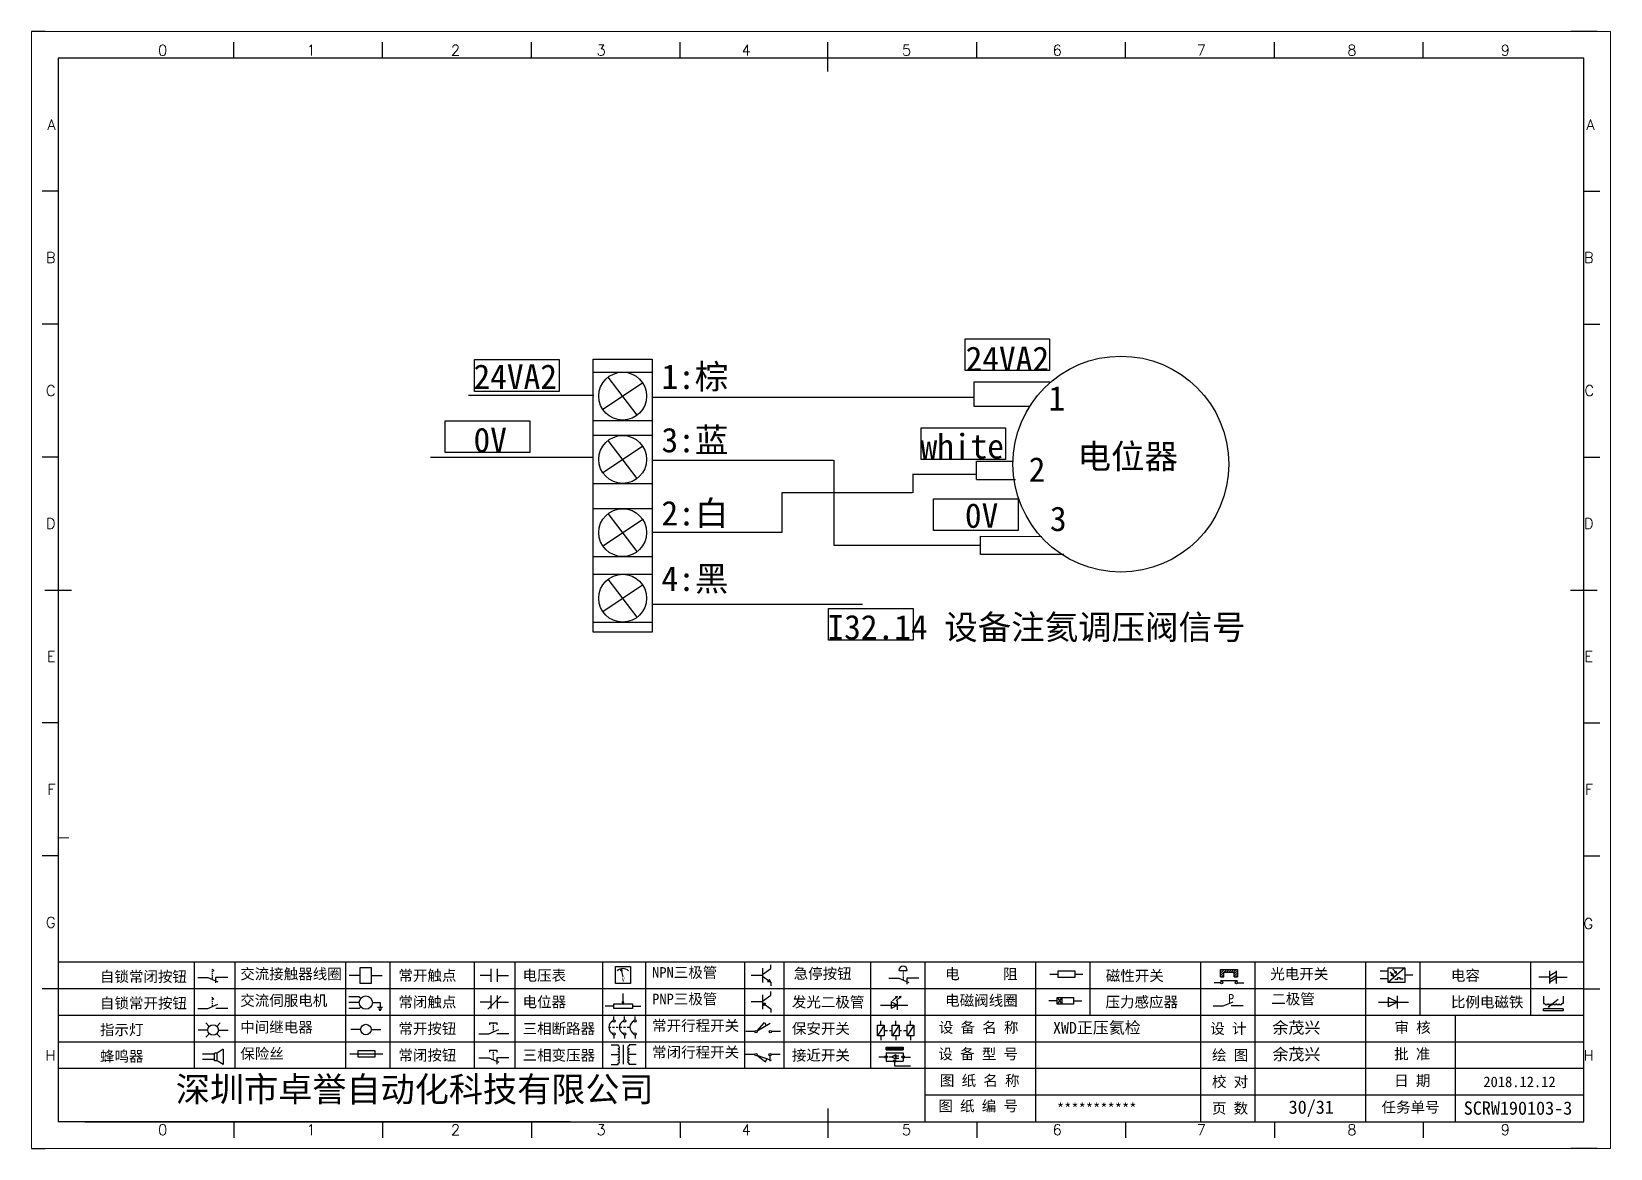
# Model space of a CAD drawing. Header units: millimetres. Extents: x -300 to 54435, y -106 to 60527.
# Drawn here: x 844.6 to 1141.6, y 329.8 to 539.8 of the extents above; entities that cross this region are included whole.
import ezdxf
from ezdxf.enums import TextEntityAlignment as Align

# ---------------------------------------------------------------- set-up
doc = ezdxf.new("R2010")
doc.units = ezdxf.units.MM
doc.layers.add('AE_BOR', color=1, linetype='Continuous')
doc.styles.get("Standard").update_dxf_attribs({"font": ''})
doc.styles.add('WD', font='romans.shx', dxfattribs={"width": 0.8, "bigfont": 'gbcbig.shx'})
doc.styles.add('汉字', font='')
doc.styles.get('Standard').set_extended_font_data('SimSun')
doc.styles.get('汉字').set_extended_font_data('新宋体')

# ---------------------------------------------------------------- blocks, each defined once
blk = doc.blocks.new('磁性开关')
at = {"linetype": 'ByBlock'}
h = blk.add_hatch(dxfattribs=at)
h.set_pattern_fill('ANSI31', color=256, scale=0.1, style=0)
h.paths.add_polyline_path([(-1910.88, -776.69), (-1910.88, -775.29), (-1907.69, -775.29), (-1907.69, -776.69), (-1908.31, -776.69), (-1908.31, -775.79), (-1910.25, -775.79), (-1910.25, -776.69)])
for p, q in [((-1910.91, -777.81), (-1912.09, -777.81)), ((-1910.88, -776.69), (-1910.88, -775.29)), ((-1910.88, -775.29), (-1907.69, -775.29)), ((-1910.88, -776.69), (-1910.25, -776.69)), ((-1910.88, -777.39), (-1907.69, -777.39)), ((-1910.25, -776.69), (-1910.25, -775.79)), ((-1910.25, -775.79), (-1908.31, -775.79)), ((-1908.31, -776.69), (-1908.31, -775.79)), ((-1908.31, -776.69), (-1907.69, -776.69)), ((-1907.69, -775.29), (-1907.69, -776.69)), ((-1907.66, -777.81), (-1906.48, -777.81))]:
    blk.add_line(p, q, dxfattribs=at)
for centre in [(-1910.68, -777.81), (-1907.88, -777.81)]:
    blk.add_circle(centre, 0.225, dxfattribs=at)
blk = doc.blocks.new('*U4')
at = {"linetype": 'ByBlock'}
for p, q in [((-1909.23, -780.45), (-1909.23, -780.67)), ((-1909.23, -780.45), (-1908.92, -780.84)), ((-1909.23, -780.84), (-1909.23, -781.05)), ((-1911.92, -782.07), (-1910.06, -782.07)), ((-1910.06, -782.07), (-1908.18, -782.88)), ((-1909.23, -781.23), (-1909.23, -781.44)), ((-1909.23, -781.61), (-1909.23, -781.83)), ((-1909.23, -782), (-1909.23, -782.21)), ((-1909.23, -782.38), (-1909.23, -782.43)), ((-1908.52, -783.07), (-1908.52, -782.07)), ((-1906.25, -782.07), (-1908.52, -782.07))]:
    blk.add_line(p, q, dxfattribs=at)
blk = doc.blocks.new('*U6')
at = {"linetype": 'ByBlock'}
for p, q in [((-1911.92, -792.89), (-1910.06, -792.89)), ((-1910.06, -792.89), (-1908.18, -792.08)), ((-1908.88, -791.17), (-1909.23, -790.71)), ((-1909.23, -790.71), (-1909.23, -790.92)), ((-1909.23, -791.09), (-1909.23, -791.31)), ((-1909.23, -791.48), (-1909.23, -791.69)), ((-1909.23, -791.86), (-1909.23, -792.08)), ((-1909.23, -792.25), (-1909.23, -792.47)), ((-1906.25, -792.89), (-1908.52, -792.89))]:
    blk.add_line(p, q, dxfattribs=at)
blk = doc.blocks.new('蜂鸣器')
at = {"linetype": 'ByBlock'}
for p, q in [((-1907.17, -795.53), (-1908.25, -796.26)), ((-1907.17, -795.53), (-1907.17, -798.41)), ((-1908.8, -796.48), (-1911.01, -796.48)), ((-1908.8, -797.46), (-1911.01, -797.46)), ((-1908.25, -796.26), (-1908.8, -796.26)), ((-1908.8, -797.68), (-1908.8, -796.26)), ((-1908.25, -797.68), (-1908.8, -797.68)), ((-1908.25, -797.68), (-1908.25, -796.26)), ((-1907.17, -798.41), (-1908.25, -797.68))]:
    blk.add_line(p, q, dxfattribs=at)
blk = doc.blocks.new('指示灯')
at = {"linetype": 'ByBlock'}
for p, q in [((-1854.25, -776.92), (-1856.06, -776.92)), ((-1854.62, -775.59), (-1853.97, -776.23)), ((-1854.62, -778.25), (-1853.97, -777.61)), ((-1851.9, -775.59), (-1852.54, -776.23)), ((-1851.9, -778.25), (-1852.54, -777.61)), ((-1852.26, -776.92), (-1850.45, -776.92))]:
    blk.add_line(p, q, dxfattribs=at)
blk.add_circle((-1853.26, -776.92), 0.992, dxfattribs=at)
blk = doc.blocks.new('光电开关')
at = {"linetype": 'ByBlock'}
h = blk.add_hatch(dxfattribs=at)
h.set_pattern_fill('ANSI31', color=256, scale=0.01, style=0)
h.set_pattern_definition([(45, (0.172267, 0), (-0.0224506403, 0.0224506403), [])])
h.paths.add_polyline_path([(-1882.44, -776.34), (-1882.5, -775.91), (-1882.68, -776.07)])
h.paths.add_polyline_path([(-1882.86, -776.23), (-1882.44, -776.34), (-1882.68, -776.07)])
h.paths.add_polyline_path([(-1883.05, -776.88), (-1883.11, -776.45), (-1883.29, -776.61)])
h.paths.add_polyline_path([(-1883.47, -776.77), (-1883.05, -776.88), (-1883.29, -776.61)])
for p, q in [((-1884.01, -775.96), (-1885.56, -775.96)), ((-1884.01, -777.39), (-1885.56, -777.39)), ((-1880.91, -775.3), (-1884.01, -778.05)), ((-1883.75, -776.09), (-1883.05, -776.88)), ((-1883.11, -776.45), (-1883.47, -776.77)), ((-1883.05, -776.88), (-1883.47, -776.77)), ((-1883.14, -775.55), (-1882.44, -776.34)), ((-1883.05, -776.88), (-1883.11, -776.45)), ((-1882.5, -775.91), (-1882.86, -776.23)), ((-1882.44, -776.34), (-1882.86, -776.23)), ((-1882.78, -777.47), (-1882.23, -777.47)), ((-1882.44, -776.34), (-1882.5, -775.91)), ((-1882.23, -777.47), (-1882.23, -777.14)), ((-1882.23, -777.14), (-1881.78, -777.14)), ((-1881.78, -777.47), (-1881.78, -777.14)), ((-1881.23, -777.47), (-1881.78, -777.47)), ((-1879.37, -776.67), (-1880.91, -776.67))]:
    blk.add_line(p, q, dxfattribs=at)
blk.add_lwpolyline([(-1884.01, -775.3), (-1880.91, -775.3), (-1880.91, -778.05), (-1884.01, -778.05)], close=True, dxfattribs=at)
blk = doc.blocks.new('交流接触器线圈')
at = {"linetype": 'ByBlock'}
for p, q in [((-1880.82, -781.77), (-1882.87, -781.77)), ((-1878.72, -781.77), (-1876.67, -781.77))]:
    blk.add_line(p, q, dxfattribs=at)
blk.add_lwpolyline([(-1880.82, -780.28), (-1878.72, -780.28), (-1878.72, -783.26), (-1880.82, -783.26)], close=True, dxfattribs=at)
blk = doc.blocks.new('交流伺服电机')
at = {"linetype": 'ByBlock'}
for p, q in [((-1880.97, -785.75), (-1882.94, -785.75)), ((-1880.97, -786.85), (-1882.94, -786.85)), ((-1880.97, -785.75), (-1880.65, -786.03)), ((-1878.49, -786.85), (-1877.07, -786.85)), ((-1877.07, -786.85), (-1877.07, -787.72)), ((-1880.97, -787.94), (-1882.94, -787.94)), ((-1880.97, -787.94), (-1880.65, -787.67)), ((-1877.54, -787.72), (-1876.59, -787.72)), ((-1877.38, -788.01), (-1876.75, -788.01)), ((-1877.23, -788.29), (-1876.9, -788.29))]:
    blk.add_line(p, q, dxfattribs=at)
blk.add_circle((-1879.73, -786.85), 1.24, dxfattribs=at)
blk = doc.blocks.new('中间继电器')
at = {"linetype": 'ByBlock'}
for p, q in [((-1880.72, -791.92), (-1882.54, -791.92)), ((-1878.74, -791.92), (-1876.92, -791.92))]:
    blk.add_line(p, q, dxfattribs=at)
blk.add_circle((-1879.73, -791.92), 0.992, dxfattribs=at)
blk = doc.blocks.new('保险丝')
at = {"linetype": 'ByBlock'}
blk.add_line((-1882.72, -796.49), (-1876.55, -796.49), dxfattribs=at)
blk.add_lwpolyline([(-1881.2, -795.86), (-1878.06, -795.86), (-1878.06, -797.12), (-1881.2, -797.12)], close=True, dxfattribs=at)
blk = doc.blocks.new('常开按钮')
at = {"linetype": 'ByBlock'}
for p, q in [((-1910.06, -787.73), (-1908.18, -786.93)), ((-1909.9, -785.68), (-1908.56, -785.68)), ((-1909.9, -785.68), (-1909.9, -786.07)), ((-1909.23, -785.68), (-1909.23, -785.89)), ((-1909.23, -786.06), (-1909.23, -786.28)), ((-1909.23, -786.45), (-1909.23, -786.67)), ((-1909.23, -786.84), (-1909.23, -787.05)), ((-1908.56, -785.68), (-1908.56, -786.07)), ((-1911.92, -787.73), (-1910.06, -787.73)), ((-1909.23, -787.22), (-1909.23, -787.38)), ((-1906.25, -787.73), (-1908.52, -787.73))]:
    blk.add_line(p, q, dxfattribs=at)
blk = doc.blocks.new('常开触点')
at = {"linetype": 'ByBlock'}
for p, q in [((-1853.82, -782.99), (-1853.82, -780.56)), ((-1852.6, -782.99), (-1852.6, -780.56)), ((-1853.82, -781.77), (-1855.88, -781.77)), ((-1852.6, -781.77), (-1850.55, -781.77))]:
    blk.add_line(p, q, dxfattribs=at)
blk = doc.blocks.new('常闭触点')
at = {"linetype": 'ByBlock'}
for p, q in [((-1853.82, -786.77), (-1855.88, -786.77)), ((-1852.01, -785.66), (-1854.43, -788.1)), ((-1853.82, -787.99), (-1853.82, -785.56)), ((-1852.6, -787.99), (-1852.6, -785.56)), ((-1852.6, -786.77), (-1850.55, -786.77))]:
    blk.add_line(p, q, dxfattribs=at)
blk = doc.blocks.new('常闭按钮')
at = {"linetype": 'ByBlock'}
for p, q in [((-1856.13, -792.28), (-1854.28, -792.28)), ((-1854.28, -792.28), (-1852.4, -793.09)), ((-1854.11, -790.83), (-1852.77, -790.83)), ((-1854.11, -790.83), (-1854.11, -791.22)), ((-1853.44, -790.83), (-1853.44, -791.04)), ((-1853.44, -791.21), (-1853.44, -791.43)), ((-1853.44, -791.6), (-1853.44, -791.82)), ((-1853.44, -791.99), (-1853.44, -792.2)), ((-1853.44, -792.37), (-1853.44, -792.53)), ((-1852.77, -790.83), (-1852.77, -791.22)), ((-1850.47, -792.28), (-1852.73, -792.28)), ((-1852.73, -792.28), (-1852.73, -793.43))]:
    blk.add_line(p, q, dxfattribs=at)
blk = doc.blocks.new('电磁阀线圈')
at = {"linetype": 'ByBlock'}
for p, q in [((-1854.61, -795.92), (-1853.75, -797.16)), ((-1853.75, -795.92), (-1854.61, -797.16)), ((-1853.75, -795.92), (-1853.75, -797.16)), ((-1854.61, -796.54), (-1856.17, -796.54)), ((-1851.53, -796.54), (-1849.97, -796.54))]:
    blk.add_line(p, q, dxfattribs=at)
blk.add_lwpolyline([(-1854.61, -795.92), (-1851.53, -795.92), (-1851.53, -797.16), (-1854.61, -797.16)], close=True, dxfattribs=at)
blk = doc.blocks.new('电压表')
at = {"linetype": 'ByBlock'}
for p, q in [((-1814.84, -780.75), (-1814.91, -781.13)), ((-1814.6, -781.05), (-1814.91, -781.13)), ((-1814.84, -780.75), (-1814.46, -782.26)), ((-1814.84, -780.75), (-1814.6, -781.05))]:
    blk.add_line(p, q, dxfattribs=at)
blk.add_lwpolyline([(-1815.84, -780.34), (-1813.07, -780.34), (-1813.07, -783.49), (-1815.84, -783.49)], close=True, dxfattribs=at)
blk.add_arc((-1814.46, -782.26), 1.56, 46.8313, 133.1687, dxfattribs=at)
at = {"linetype": 'ByBlock', "insert": (-1814.7, -782.39), "char_height": 0.75, "width": 0.6768, "attachment_point": 1}
blk.add_mtext('V', dxfattribs=at)
blk = doc.blocks.new('电位器')
at = {"linetype": 'ByBlock'}
for p, q in [((-1814.45, -787.3), (-1814.62, -786.96)), ((-1814.62, -786.96), (-1814.27, -786.96)), ((-1814.45, -787.3), (-1814.45, -785.39)), ((-1814.45, -787.3), (-1814.27, -786.96)), ((-1816.21, -787.75), (-1817.79, -787.75)), ((-1812.68, -787.75), (-1811.1, -787.75))]:
    blk.add_line(p, q, dxfattribs=at)
blk.add_lwpolyline([(-1816.21, -787.3), (-1812.68, -787.3), (-1812.68, -788.2), (-1816.21, -788.2)], close=True, dxfattribs=at)
blk = doc.blocks.new('三相断路器')
at = {"linetype": 'ByBlock'}
for p, q in [((-1816.17, -790.33), (-1816.17, -789.7)), ((-1814.17, -790.33), (-1814.17, -789.7)), ((-1812.18, -790.33), (-1812.18, -789.7)), ((-1817.14, -791.74), (-1816.72, -791.74)), ((-1816.45, -791.74), (-1816.03, -791.74)), ((-1815.76, -791.74), (-1815.34, -791.74)), ((-1815.07, -791.74), (-1814.65, -791.74)), ((-1814.38, -791.74), (-1813.96, -791.74)), ((-1813.69, -791.74), (-1813.27, -791.74)), ((-1816.17, -793.19), (-1816.17, -793.83)), ((-1814.17, -793.19), (-1814.17, -793.83)), ((-1812.18, -793.19), (-1812.18, -793.83))]:
    blk.add_line(p, q, dxfattribs=at)
for centre in [(-1816.17, -790.55), (-1816.17, -792.98), (-1814.17, -790.55), (-1814.17, -792.98), (-1812.18, -790.55), (-1812.18, -792.98)]:
    blk.add_circle(centre, 0.219, dxfattribs=at)
for centre in [(-1815.81, -791.74), (-1813.82, -791.74), (-1811.83, -791.74)]:
    blk.add_arc(centre, 1.32, 115.5791, 244.4209, dxfattribs=at)
blk = doc.blocks.new('三相变压器')
at = {"linetype": 'ByBlock'}
for p, q in [((-1816.69, -795.03), (-1815.37, -795.03)), ((-1815.37, -795.03), (-1815.37, -795.24)), ((-1814.34, -798.7), (-1814.34, -795.04)), ((-1812, -795.03), (-1813.32, -795.03)), ((-1813.32, -795.03), (-1813.32, -795.24)), ((-1816.69, -796.87), (-1815.37, -796.87)), ((-1816.69, -798.71), (-1815.37, -798.71)), ((-1815.37, -798.71), (-1815.37, -798.5)), ((-1812, -796.87), (-1813.32, -796.87)), ((-1813.32, -798.71), (-1813.32, -798.5)), ((-1812, -798.71), (-1813.32, -798.71))]:
    blk.add_line(p, q, dxfattribs=at)
for centre, start, end in [((-1815.37, -795.51), 270, 90), ((-1815.37, -796.06), 270, 90), ((-1813.32, -795.51), 90, 270), ((-1813.32, -796.06), 90, 270), ((-1815.37, -796.6), 270, 90), ((-1815.37, -797.14), 270, 90), ((-1815.37, -797.68), 270, 90), ((-1815.37, -798.23), 270, 90), ((-1813.32, -796.6), 90, 270), ((-1813.32, -797.14), 90, 270), ((-1813.32, -797.68), 90, 270), ((-1813.32, -798.23), 90, 270)]:
    blk.add_arc(centre, 0.271, start, end, dxfattribs=at)
blk = doc.blocks.new('压力感应器')
at = {"linetype": 'ByBlock'}
for p, q in [((-1817.44, -777.73), (-1815.59, -777.73)), ((-1815.59, -777.73), (-1813.71, -776.93)), ((-1811.78, -777.73), (-1814.05, -777.73))]:
    blk.add_line(p, q, dxfattribs=at)
at = {"linetype": 'ByBlock', "insert": (-1814.65, -775.48), "char_height": 1.68, "width": 1.2242, "attachment_point": 1}
blk.add_mtext('{\\fNSimSun|b0|i0|c134|p49;P}', dxfattribs=at)
blk = doc.blocks.new('二极管')
at = {"linetype": 'ByBlock'}
for p, q in [((-1787.52, -776.77), (-1781.92, -776.77)), ((-1783.97, -776.77), (-1785.69, -775.9)), ((-1785.69, -775.9), (-1785.69, -777.65)), ((-1783.97, -776.77), (-1785.69, -777.65)), ((-1783.97, -777.99), (-1783.97, -775.56))]:
    blk.add_line(p, q, dxfattribs=at)
blk = doc.blocks.new('NPN三极管')
at = {"linetype": 'ByBlock'}
for p, q in [((-1785.73, -780.61), (-1785.73, -783.32)), ((-1785.73, -781.82), (-1784.15, -780.66)), ((-1784.15, -780.66), (-1784.15, -779.98)), ((-1785.73, -781.97), (-1787.81, -781.97)), ((-1785.73, -782.11), (-1784.15, -783.27)), ((-1784.41, -782.73), (-1784.74, -783.18)), ((-1784.15, -783.27), (-1784.74, -783.18)), ((-1784.15, -783.27), (-1784.41, -782.73)), ((-1784.15, -783.27), (-1784.15, -783.96))]:
    blk.add_line(p, q, dxfattribs=at)
blk = doc.blocks.new('PNP三极管')
at = {"linetype": 'ByBlock'}
for p, q in [((-1784.9, -786.74), (-1786.98, -786.74)), ((-1784.9, -785.38), (-1784.9, -788.09)), ((-1784.9, -786.59), (-1783.32, -785.43)), ((-1784.9, -786.88), (-1783.32, -788.04)), ((-1784.9, -786.88), (-1784.31, -786.97)), ((-1784.9, -786.88), (-1784.64, -787.42)), ((-1784.31, -786.97), (-1784.64, -787.42)), ((-1783.32, -785.43), (-1783.32, -784.75)), ((-1783.32, -788.04), (-1783.32, -788.73))]:
    blk.add_line(p, q, dxfattribs=at)
blk = doc.blocks.new('常开行程开关')
at = {"linetype": 'ByBlock'}
for p, q in [((-1786.29, -792.3), (-1788.01, -792.3)), ((-1785.89, -792.17), (-1784.52, -790.62)), ((-1785.89, -792.17), (-1783.43, -790.72)), ((-1784.52, -790.62), (-1784.19, -791.17)), ((-1781.48, -792.3), (-1783.21, -792.3))]:
    blk.add_line(p, q, dxfattribs=at)
for centre in [(-1786.07, -792.3), (-1783.42, -792.3)]:
    blk.add_circle(centre, 0.219, dxfattribs=at)
blk = doc.blocks.new('常闭行程开关')
at = {"linetype": 'ByBlock'}
for p, q in [((-1786.34, -796.62), (-1788.07, -796.62)), ((-1785.93, -796.72), (-1783.25, -797.7)), ((-1785.93, -796.72), (-1784.3, -798)), ((-1784.3, -798), (-1784.08, -797.4)), ((-1783.48, -796.84), (-1783.48, -797.85)), ((-1781.54, -796.62), (-1783.26, -796.62))]:
    blk.add_line(p, q, dxfattribs=at)
for centre in [(-1786.12, -796.62), (-1783.48, -796.62)]:
    blk.add_circle(centre, 0.219, dxfattribs=at)
blk = doc.blocks.new('电容')
at = {"linetype": 'ByBlock'}
for p, q in [((-1756.08, -782.99), (-1756.08, -780.56)), ((-1754.86, -780.79), (-1756.08, -781.55)), ((-1754.86, -782.99), (-1754.86, -780.56)), ((-1756.08, -781.77), (-1758.13, -781.77)), ((-1754.86, -781.44), (-1756.08, -782.2)), ((-1754.86, -781.99), (-1756.08, -782.75)), ((-1754.86, -781.77), (-1752.81, -781.77))]:
    blk.add_line(p, q, dxfattribs=at)
blk = doc.blocks.new('发光二极管')
at = {"linetype": 'ByBlock'}
for p, q in [((-1758.01, -786.77), (-1752.89, -786.77)), ((-1754.84, -786.77), (-1756.04, -786.16)), ((-1756.04, -786.16), (-1756.04, -787.39)), ((-1754.84, -786.77), (-1756.04, -787.39)), ((-1755.78, -785.92), (-1754.89, -785.14)), ((-1754.89, -785.14), (-1755.2, -785.22)), ((-1755.2, -785.22), (-1755.01, -785.43)), ((-1755.08, -785.92), (-1754.18, -785.14)), ((-1754.89, -785.14), (-1755.01, -785.43)), ((-1754.84, -787.63), (-1754.84, -785.92)), ((-1754.18, -785.14), (-1754.49, -785.22)), ((-1754.49, -785.22), (-1754.31, -785.43)), ((-1754.18, -785.14), (-1754.31, -785.43))]:
    blk.add_line(p, q, dxfattribs=at)
blk = doc.blocks.new('比例电磁阀')
at = {"linetype": 'ByBlock'}
for p, q in [((-1757.26, -775.38), (-1757.26, -776.71)), ((-1757.26, -776.71), (-1757.05, -776.71)), ((-1753.6, -777.73), (-1757.25, -777.73)), ((-1757.25, -778.13), (-1757.25, -777.73)), ((-1753.6, -778.13), (-1757.25, -778.13)), ((-1754.5, -775.98), (-1756.35, -777.44)), ((-1756.35, -777.44), (-1756.25, -777.25)), ((-1756.35, -777.44), (-1756.15, -777.38)), ((-1756.15, -777.38), (-1756.25, -777.25)), ((-1753.58, -776.71), (-1753.8, -776.71)), ((-1753.6, -777.73), (-1753.6, -778.13)), ((-1753.58, -775.38), (-1753.58, -776.71))]:
    blk.add_line(p, q, dxfattribs=at)
for centre in [(-1756.78, -776.71), (-1756.24, -776.71), (-1755.7, -776.71), (-1755.15, -776.71), (-1754.61, -776.71), (-1754.07, -776.71)]:
    blk.add_arc(centre, 0.271, 180, 0, dxfattribs=at)
blk = doc.blocks.new('保安开关')
at = {"linetype": 'ByBlock'}
for p, q in [((-1757.96, -790.79), (-1757.96, -789.97)), ((-1755.17, -790.79), (-1755.17, -789.97)), ((-1752.39, -790.79), (-1752.39, -789.97)), ((-1757.33, -790.79), (-1758.6, -792.81)), ((-1757.96, -792.81), (-1757.96, -793.62)), ((-1757.33, -791.8), (-1756.72, -791.8)), ((-1756.35, -791.8), (-1755.89, -791.8)), ((-1754.54, -790.79), (-1755.81, -792.81)), ((-1755.17, -792.81), (-1755.17, -793.62)), ((-1754.52, -791.8), (-1754.06, -791.8)), ((-1753.69, -791.8), (-1753.08, -791.8)), ((-1751.75, -790.79), (-1753.02, -792.81)), ((-1752.39, -792.81), (-1752.39, -793.62))]:
    blk.add_line(p, q, dxfattribs=at)
for points in [[(-1758.6, -790.79), (-1757.33, -790.79), (-1757.33, -792.81), (-1758.6, -792.81)], [(-1755.81, -790.79), (-1754.54, -790.79), (-1754.54, -792.81), (-1755.81, -792.81)], [(-1753.02, -790.79), (-1751.75, -790.79), (-1751.75, -792.81), (-1753.02, -792.81)]]:
    blk.add_lwpolyline(points, close=True, dxfattribs=at)
blk = doc.blocks.new('接近开关')
at = {"linetype": 'ByBlock'}
h = blk.add_hatch(dxfattribs=at)
h.set_pattern_fill('ANSI31', color=256, scale=0.01, style=0)
h.set_pattern_definition([(45, (-89.131516, -30.795668), (-0.0224506403, 0.0224506403), [])])
h.paths.add_polyline_path([(-1516.96, -1123.35), (-1516.96, -1122.85), (-1513.76, -1122.85), (-1513.76, -1123.35)])
for p, q in [((-1517.18, -1124.71), (-1518.36, -1124.71)), ((-1516.96, -1123.35), (-1516.96, -1122.85)), ((-1516.96, -1122.85), (-1513.76, -1122.85)), ((-1516.96, -1123.35), (-1513.76, -1123.35)), ((-1516.96, -1123.95), (-1513.76, -1123.95)), ((-1516.96, -1123.95), (-1516.96, -1125.47)), ((-1516.96, -1125.47), (-1513.76, -1125.47)), ((-1515.91, -1124.71), (-1516.45, -1124.71)), ((-1515.11, -1124.31), (-1515.91, -1124.71)), ((-1515.11, -1125.11), (-1515.91, -1124.71)), ((-1515.33, -1124.53), (-1515.17, -1124.53)), ((-1515.33, -1124.88), (-1515.17, -1124.88)), ((-1515.25, -1124.45), (-1515.25, -1124.61)), ((-1515.11, -1124.31), (-1515.11, -1125.11)), ((-1515.11, -1124.48), (-1514.58, -1124.48)), ((-1515.11, -1124.94), (-1514.58, -1124.94)), ((-1513.76, -1122.85), (-1513.76, -1123.35)), ((-1513.76, -1123.95), (-1513.76, -1125.47)), ((-1513.54, -1124.71), (-1512.36, -1124.71)), ((-1515.36, -1125.69), (-1515.36, -1126.36)), ((-1515.36, -1126.36), (-1512.36, -1126.36))]:
    blk.add_line(p, q, dxfattribs=at)
for centre in [(-1516.96, -1124.71), (-1515.36, -1125.47), (-1513.76, -1124.71)]:
    blk.add_circle(centre, 0.225, dxfattribs=at)
blk = doc.blocks.new('电阻')
at = {"linetype": 'ByBlock'}
for p, q in [((-3.09, 0), (-1.57, 0)), ((1.57, 0), (3.09, 0))]:
    blk.add_line(p, q, dxfattribs=at)
blk.add_lwpolyline([(-1.57, 0.63), (1.57, 0.63), (1.57, -0.63), (-1.57, -0.63)], close=True, dxfattribs=at)
blk = doc.blocks.new('急停按钮')
at = {"linetype": 'ByBlock'}
for p, q in [((-1.86, 0), (0, 0)), ((0, 0), (1.88, -0.81)), ((0.06, 1.45), (1.61, 1.45)), ((0.83, 1.45), (0.83, 1.24)), ((0.83, 1.07), (0.83, 0.85)), ((0.83, 0.68), (0.83, 0.47)), ((0.83, 0.29), (0.83, 0.08)), ((3.81, 0), (1.54, 0)), ((1.54, 0), (1.54, -1.15)), ((0.83, -0.09), (0.83, -0.24))]:
    blk.add_line(p, q, dxfattribs=at)
blk.add_arc((0.83, 1.45), 0.774, 0, 180)

msp = doc.modelspace()

# ---------------------------------------------------------------- linework, layer by layer
at = {"color": 7}
for p, q in [((1136.555, 534.848), (849.555, 534.848)), ((849.555, 534.848), (849.555, 334.848)), ((1136.555, 334.848), (1136.555, 534.848)), ((854.585, 334.848), (1134.085, 334.848)), ((975.351, 334.848), (1035.301, 334.848)), ((1035.301, 334.848), (1104.087, 334.848))]:
    msp.add_line(p, q, dxfattribs=at)
at = {"color": 1}
for p, q in [((1020.14, 476.092), (1020.14, 482.054)), ((1020.14, 482.054), (1036.037, 482.054)), ((1036.037, 482.054), (1036.037, 476.092)), ((927.87, 472.201), (927.87, 478.162)), ((927.87, 478.162), (943.768, 478.162)), ((943.768, 478.162), (943.768, 472.201)), ((1036.037, 476.092), (1020.14, 476.092)), ((943.768, 472.201), (927.87, 472.201)), ((922.357, 460.687), (922.357, 466.649)), ((922.357, 466.649), (938.255, 466.649)), ((938.255, 466.649), (938.255, 460.687)), ((1011.87, 459.39), (1011.87, 465.351)), ((1011.87, 465.351), (1027.767, 465.351)), ((1027.767, 465.351), (1027.767, 459.39)), ((938.255, 460.687), (922.357, 460.687)), ((1027.767, 459.39), (1011.87, 459.39)), ((1014.245, 446.011), (1014.245, 451.973)), ((1014.245, 451.973), (1030.142, 451.973)), ((1030.142, 451.973), (1030.142, 446.011)), ((1030.142, 446.011), (1014.245, 446.011)), ((994.461, 425.417), (994.461, 431.379)), ((994.461, 431.379), (1010.359, 431.379)), ((1010.359, 431.379), (1010.359, 425.417)), ((1010.359, 425.417), (994.461, 425.417))]:
    msp.add_line(p, q, dxfattribs=at)
for p, q in [((950.199, 478.277), (961.295, 478.277)), ((950.199, 426.935), (950.199, 478.277)), ((961.295, 478.277), (961.295, 426.935)), ((950.27, 475.813), (961.295, 475.813)), ((951.999, 468.82), (959.496, 473.8)), ((958.48, 467.735), (953.015, 474.885)), ((959.496, 473.8), (959.496, 473.8)), ((961.295, 471.122), (1021.87, 471.122)), ((950.235, 466.721), (961.26, 466.721)), ((950.227, 463.935), (961.252, 463.935)), ((951.999, 456.914), (959.496, 461.894)), ((958.48, 455.829), (953.015, 462.979)), ((950.272, 454.894), (961.297, 454.894)), ((1022.3, 455.636), (1029.664, 455.636)), ((950.245, 450.149), (961.27, 450.149)), ((958.48, 442.064), (953.015, 449.214)), ((951.999, 443.149), (959.496, 448.129)), ((995.436, 443.279), (1023.056, 443.279)), ((950.2, 441.142), (961.225, 441.142)), ((950.269, 437.816), (961.294, 437.816)), ((958.48, 429.735), (953.015, 436.885)), ((951.999, 430.82), (959.496, 435.8)), ((950.279, 428.799), (961.304, 428.799)), ((961.295, 426.935), (950.199, 426.935))]:
    msp.add_line(p, q)
at = {"color": 0, "lineweight": -2}
for p, q in [((1021.87, 469.365), (1021.87, 474.002)), ((1021.87, 474.002), (1036.12, 474.002)), ((1036.12, 474.002), (1036.12, 473.82)), ((950.3, 471.413), (926.761, 471.413)), ((1032.303, 469.365), (1021.87, 469.365)), ((950.041, 459.777), (919.605, 459.777)), ((961.246, 459.263), (995.352, 459.263)), ((995.436, 459.258), (995.436, 443.279)), ((1022.3, 455.636), (1022.3, 459.087)), ((1022.3, 459.087), (1029.251, 459.087)), ((1010.327, 456.688), (1010.327, 453.136)), ((1010.328, 456.659), (1022.3, 456.659)), ((1022.3, 455.636), (1022.3, 455.636)), ((985.754, 445.735), (985.754, 453.151)), ((985.754, 453.151), (1010.179, 453.151)), ((961.329, 445.735), (985.754, 445.735)), ((1023.056, 441.509), (1023.056, 444.96)), ((1023.056, 444.96), (1034.59, 444.928)), ((1038.718, 441.53), (1023.056, 441.509)), ((961.402, 432.154), (1000.866, 432.154))]:
    msp.add_line(p, q, dxfattribs=at)
at = {"color": 7, "lineweight": 9, "ltscale": 0.1}
for p, q in [((849.555, 388.277), (851.554, 388.277)), ((945.89, 334.848), (975.351, 334.848)), ((973.994, 334.848), (973.994, 334.848)), ((973.994, 334.848), (973.994, 334.848)), ((973.994, 334.848), (973.994, 334.848)), ((973.994, 334.848), (973.994, 334.848))]:
    msp.add_line(p, q, dxfattribs=at)
at = {"color": 7, "linetype": 'ByBlock'}
for p, q in [((1136.555, 364.848), (849.555, 364.848)), ((1136.555, 359.848), (849.555, 359.848)), ((1136.555, 354.848), (849.555, 354.848)), ((1136.555, 349.848), (849.555, 349.848)), ((1136.555, 344.848), (849.555, 344.848)), ((1136.555, 339.848), (1012.578, 339.848))]:
    msp.add_line(p, q, dxfattribs=at)
at = {"color": 7, "lineweight": -2}
for p, q in [((875.134, 364.848), (875.134, 344.848)), ((882.81, 364.848), (882.81, 344.848)), ((903.6, 364.848), (903.6, 344.848)), ((911.954, 364.848), (911.954, 344.848)), ((927.809, 364.848), (927.809, 344.848)), ((935.457, 364.848), (935.457, 344.848)), ((951.95, 364.848), (951.95, 344.848)), ((960.051, 364.848), (960.051, 344.848)), ((978.671, 364.848), (978.671, 344.848)), ((986.03, 364.848), (986.03, 344.848)), ((1002.34, 364.848), (1002.34, 344.848)), ((1012.578, 364.848), (1012.578, 334.933)), ((1033.388, 364.848), (1033.388, 354.848)), ((1043.626, 364.848), (1043.626, 354.848)), ((1064.437, 364.848), (1064.437, 354.848)), ((1074.674, 364.848), (1074.674, 354.848)), ((1095.485, 364.848), (1095.485, 354.848)), ((1105.723, 364.848), (1105.723, 354.848)), ((1126.533, 364.848), (1126.533, 354.848)), ((1033.388, 354.848), (1033.388, 334.933)), ((1064.437, 354.848), (1064.437, 334.848)), ((1074.674, 354.848), (1074.674, 334.848)), ((1095.485, 354.848), (1095.485, 334.848)), ((1112.337, 354.848), (1112.337, 334.848))]:
    msp.add_line(p, q, dxfattribs=at)
at = {"color": 7, "ltscale": 2}
for p, q in [((1136.555, 334.848), (1136.555, 356.294)), ((945.89, 334.848), (849.555, 334.848)), ((1104.087, 334.848), (1134.085, 334.848)), ((1104.087, 334.848), (1136.555, 334.848))]:
    msp.add_line(p, q, dxfattribs=at)
at = {"color": 0, "lineweight": -2}
msp.add_circle((1049.464, 458.525), 20.298, dxfattribs=at)
for centre in [(955.747, 471.31), (955.747, 459.404), (955.747, 445.639), (955.747, 433.31)]:
    msp.add_circle(centre, 4.5)
at = {"layer": 'AE_BOR', "color": 7, "lineweight": 30}
for p, q in [((847.085, 539.848), (844.551, 539.848)), ((1139.085, 539.848), (1134.085, 539.848)), ((994.335, 532.348), (994.335, 537.348)), ((847.055, 434.848), (852.055, 434.848)), ((1134.055, 434.848), (1139.055, 434.848)), ((994.335, 337.348), (994.335, 332.348)), ((994.335, 334.848), (994.335, 332.348)), ((844.551, 329.848), (847.085, 329.848)), ((1139.085, 329.848), (1134.085, 329.848))]:
    msp.add_line(p, q, dxfattribs=at)
at = {"layer": 'AE_BOR', "color": 7, "lineweight": 15}
for p, q in [((844.551, 539.848), (1141.551, 539.848)), ((844.551, 329.848), (844.551, 539.848)), ((1141.551, 539.848), (1141.551, 329.848)), ((1141.551, 329.848), (844.551, 329.848))]:
    msp.add_line(p, q, dxfattribs=at)
at = {"layer": 'AE_BOR', "color": 7}
for p, q in [((882.585, 534.848), (882.585, 537.848)), ((910.585, 534.848), (910.585, 537.848)), ((938.585, 534.848), (938.585, 537.848)), ((966.585, 534.848), (966.585, 537.848)), ((994.335, 534.848), (994.335, 537.848)), ((1022.335, 534.848), (1022.335, 537.848)), ((1050.335, 534.848), (1050.335, 537.848)), ((1078.335, 534.848), (1078.335, 537.848)), ((1106.335, 534.848), (1106.335, 537.848)), ((849.555, 509.848), (846.555, 509.848)), ((1136.555, 509.848), (1139.555, 509.848)), ((849.555, 484.848), (846.555, 484.848)), ((1136.555, 484.848), (1139.555, 484.848)), ((849.555, 459.848), (846.555, 459.848)), ((1136.555, 459.848), (1139.555, 459.848)), ((849.555, 409.848), (846.555, 409.848)), ((1136.555, 409.848), (1139.555, 409.848)), ((849.555, 384.848), (846.555, 384.848)), ((1136.555, 384.848), (1139.555, 384.848)), ((849.555, 359.848), (846.555, 359.848)), ((1136.555, 359.848), (1139.555, 359.848)), ((882.585, 334.848), (882.585, 331.848)), ((910.585, 334.848), (910.585, 331.848)), ((938.585, 334.848), (938.585, 331.848)), ((966.585, 334.848), (966.585, 331.848)), ((994.335, 334.848), (994.335, 331.848)), ((1022.335, 334.848), (1022.335, 331.848)), ((1050.335, 334.848), (1050.335, 331.848)), ((1078.335, 334.848), (1078.335, 331.848)), ((1106.335, 334.848), (1106.335, 331.848))]:
    msp.add_line(p, q, dxfattribs=at)

# ---------------------------------------------------------------- block references
at = {"color": 7, "linetype": 'ByBlock'}
for name, p in [('*U4', (2787.743, 1144.025)), ('交流接触器线圈', (2787.167, 1144.117)), ('常开触点', (2784.822, 1144.145)), ('电压表', (2770.261, 1144.364)), ('NPN三极管', (2767.748, 1144.351)), ('磁性开关', (2979.08, 1138.808)), ('光电开关', (2983.776, 1139.117)), ('电容', (2886.243, 1143.829)), ('PNP三极管', (2766.923, 1144.122)), ('*U6', (2787.743, 1149.025)), ('交流伺服电机', (2787.167, 1144.117)), ('常闭触点', (2784.822, 1144.145)), ('电位器', (2770.261, 1144.364)), ('发光二极管', (2762.267, 1143.54)), ('电磁阀线圈', (2892.076, 1154.145)), ('压力感应器', (2884.275, 1134.364)), ('二极管', (2885.463, 1134.122)), ('比例电磁阀', (2886.243, 1133.829)), ('指示灯', (2731.957, 1129.025)), ('常开按钮', (2840.607, 1139.145)), ('三相断路器', (2770.261, 1144.364)), ('常开行程开关', (2766.923, 1144.122)), ('保安开关', (2762.267, 1143.829)), ('中间继电器', (2787.167, 1144.117)), ('蜂鸣器', (2787.743, 1144.025)), ('保险丝', (2787.167, 1144.117)), ('常闭按钮', (2784.822, 1139.145)), ('三相变压器', (2770.261, 1144.364)), ('常闭行程开关', (2766.923, 1144.122)), ('接近开关', (2522.267, 1471.746))]:
    msp.add_blockref(name, p, dxfattribs=at)
at = {"color": 7}
for name, p in [('急停按钮', (1007.667, 361.864)), ('电阻', (1039.207, 362.624))]:
    msp.add_blockref(name, p, dxfattribs=at)

# ---------------------------------------------------------------- texts
for s, height, p in [('24VA2', 4.6149, (1020.257, 476.016)), ('24VA2', 4.6149, (927.687, 472.659)), ('1:棕', 4.6149, (963.042, 472.659)), ('1', 4.615, (1035.832, 468.585)), ('0V', 4.6149, (927.687, 460.753)), ('3:蓝', 4.6149, (963.042, 460.739)), ('white', 4.6149, (1011.766, 459.572)), ('电位器', 4.6149, (1041.319, 457.666)), ('2', 4.615, (1032.125, 455.204)), ('2:白', 4.6149, (963.042, 446.988)), ('0V', 4.6149, (1020.126, 446.541)), ('3', 4.615, (1036.119, 445.93)), ('4:黑', 4.6149, (963.042, 434.659)), ('I32.14 设备注氦调压阀信号', 4.61489, (994.266, 425.553)), ('30/31', 2.5, (1081.019, 336.36))]:
    msp.add_text(s, height=height).set_placement(p)
at = {"color": 7, "char_height": 2, "attachment_point": 1, "style": '汉字'}
for s, insert in [('{\\fKaiTi_GB2312|b0|i0|c134|p49;自锁常闭按钮}', (857.411, 363.163)), ('{\\fKaiTi_GB2312|b0|i0|c134|p49;交流接触器线圈}', (883.805, 363.657)), ('{\\fKaiTi_GB2312|b0|i0|c134|p49;常开触点}', (913.558, 363.37)), ('{\\fKaiTi_GB2312|b0|i0|c134|p49;电压表}', (936.918, 363.379)), ('{\\fKaiTi_GB2312|b0|i0|c134|p49;NPN三极管}', (961.284, 363.94)), ('{\\fKaiTi_GB2312|b0|i0|c134|p49;急停按钮}', (987.906, 363.728)), ('{\\fKaiTi_GB2312|b0|i0|c134|p49;电      阻}', (1016.413, 363.655)), ('{\\fKaiTi_GB2312|b0|i0|c134|p49;磁性开关}', (1046.623, 363.319)), ('{\\fKaiTi_GB2312|b0|i0|c134|p49;光电开关}', (1077.574, 363.657)), ('{\\fKaiTi_GB2312|b0|i0|c134|p49;电容}', (1111.55, 363.369)), ('{\\fKaiTi_GB2312|b0|i0|c134|p49;自锁常开按钮}', (857.411, 358.163)), ('{\\fKaiTi_GB2312|b0|i0|c134|p49;交流伺服电机}', (883.805, 358.657)), ('{\\fKaiTi_GB2312|b0|i0|c134|p49;常闭触点}', (913.558, 358.37)), ('{\\fKaiTi_GB2312|b0|i0|c134|p49;电位器}', (936.918, 358.379)), ('{\\fKaiTi_GB2312|b0|i0|c134|p49;PNP三极管}', (961.284, 358.94)), ('{\\fKaiTi_GB2312|b0|i0|c134|p49;发光二极管}', (987.573, 358.369)), ('{\\fKaiTi_GB2312|b0|i0|c134|p49;电磁阀线圈}', (1016.413, 358.655)), ('{\\fKaiTi_GB2312|b0|i0|c134|p49;压力感应器}', (1046.57, 358.379)), ('{\\fKaiTi_GB2312|b0|i0|c134|p49;二极管}', (1077.756, 358.94)), ('{\\fKaiTi_GB2312|b0|i0|c134|p49;比例电磁铁}', (1111.55, 358.369)), ('{\\fKaiTi_GB2312|b0|i0|c134|p49;指示灯}', (857.411, 353.163)), ('{\\fKaiTi_GB2312|b0|i0|c134|p49;中间继电器}', (883.805, 353.657)), ('{\\fKaiTi_GB2312|b0|i0|c134|p49;常开按钮}', (913.558, 353.37)), ('{\\fKaiTi_GB2312|b0|i0|c134|p49;三相断路器}', (936.918, 353.379)), ('{\\fKaiTi_GB2312|b0|i0|c134|p49;常开行程开关}', (961.284, 353.94)), ('{\\fKaiTi_GB2312|b0|i0|c134|p49;保安开关}', (987.573, 353.369)), ('{\\fKaiTi_GB2312|b0|i0|c134|p0;设 备 名 称}', (1015.205, 353.604)), ('{\\fKaiTi_GB2312|b0|i0|c134|p0;设 计}', (1066.272, 353.388)), ('{\\fKaiTi_GB2312|b0|i0|c134|p0;审 核}', (1100.94, 353.597)), ('{\\fKaiTi_GB2312|b0|i0|c134|p49;蜂鸣器}', (857.411, 348.163)), ('{\\fKaiTi_GB2312|b0|i0|c134|p49;保险丝}', (883.805, 348.657)), ('{\\fKaiTi_GB2312|b0|i0|c134|p49;常闭按钮}', (913.558, 348.37)), ('{\\fKaiTi_GB2312|b0|i0|c134|p49;三相变压器}', (936.918, 348.379)), ('{\\fKaiTi_GB2312|b0|i0|c134|p49;常闭行程开关}', (961.284, 348.94)), ('{\\fKaiTi_GB2312|b0|i0|c134|p49;接近开关}', (987.573, 348.369)), ('{\\fKaiTi_GB2312|b0|i0|c134|p0;设 备 型 号}', (1015.131, 348.604)), ('{\\fKaiTi_GB2312|b0|i0|c134|p0;绘 图}', (1066.601, 348.388)), ('{\\fKaiTi_GB2312|b0|i0|c134|p0;批 准}', (1100.87, 348.597)), ('{\\fKaiTi_GB2312|b0|i0|c134|p0;图 纸 名 称}', (1015.415, 343.604)), ('{\\fKaiTi_GB2312|b0|i0|c134|p0;校 对}', (1066.601, 343.388)), ('{\\fKaiTi_GB2312|b0|i0|c134|p0;日 期}', (1100.87, 343.597)), ('{\\fKaiTi_GB2312|b0|i0|c134|p0;图 纸 编 号}', (1015.116, 338.82)), ('{\\fKaiTi_GB2312|b0|i0|c134|p0;页 数}', (1066.601, 338.388)), ('{\\fKaiTi_GB2312|b0|i0|c134|p0;任务单号}', (1098.494, 338.597))]:
    msp.add_mtext(s, dxfattribs=dict(at, insert=insert))
at = {"color": 7}
for s, insert, char_height, width, attachment_point in [('{\\fKaiTi_GB2312|b0|i0|c134|p49;XWD\\fNSimSun|b0|i0|c134|p49;正}压氦检', (1036.698, 353.647), 2.2, 26.57668, 1), ('余茂兴', (1077.984, 353.647), 2.2, 15.31746, 1), ('余茂兴', (1077.984, 348.647), 2.2, 15.31746, 1), ('{\\fKaiTi_GB2312|b0|i0|c134|p49;2018.12.12}', (1124.446, 342.348), 2, 24.21725, 5)]:
    msp.add_mtext(s, dxfattribs=dict(at, insert=insert, char_height=char_height, width=width, attachment_point=attachment_point))
at = {"color": 7, "lineweight": -2}
for s, insert, char_height, width, attachment_point in [('深圳市卓誉自动化科技有限公司', (871.688, 343.319), 4.70644, 96.11383, 1), ('{\\C256;***********}', (1044.912, 337.348), 2, 31.04816, 5)]:
    msp.add_mtext(s, dxfattribs=dict(at, insert=insert, char_height=char_height, width=width, attachment_point=attachment_point))
at = {"insert": (1113.958, 338.682), "char_height": 2.5, "attachment_point": 1}
msp.add_mtext_dynamic_manual_height_columns('SCRW190103-3', width=16.39674, gutter_width=12.5, heights=[0], dxfattribs=at)
at = {"layer": 'AE_BOR', "color": 7, "style": 'WD'}
for s, p in [('0', (869.221, 535.348)), ('1', (897.147, 535.348)), ('2', (924.297, 535.348)), ('3', (951.696, 535.348)), ('4', (978.997, 535.348)), ('5', (1009.146, 535.348)), ('6', (1037.491, 535.348)), ('7', (1064.589, 535.348)), ('8', (1092.919, 535.348)), ('9', (1121.783, 535.348)), ('0', (869.221, 332.348)), ('1', (897.147, 332.348)), ('2', (924.297, 332.348)), ('3', (951.696, 332.348)), ('4', (978.997, 332.348)), ('5', (1009.146, 332.348)), ('6', (1037.491, 332.348)), ('7', (1064.589, 332.348)), ('8', (1092.919, 332.348)), ('9', (1121.783, 332.348))]:
    msp.add_text(s, height=2, dxfattribs=at).set_placement(p, align=Align.CENTER)
for s, p in [('A', (849.055, 522.348)), ('A', (1138.578, 522.348)), ('B', (849.055, 497.348)), ('B', (1138.388, 497.348)), ('C', (849.055, 472.348)), ('C', (1138.483, 472.348)), ('D', (849.055, 447.348)), ('D', (1138.388, 447.348)), ('E', (849.055, 422.348)), ('E', (1138.293, 422.348)), ('F', (849.055, 397.348)), ('F', (1138.293, 397.348)), ('F', (1138.293, 397.348)), ('G', (849.055, 372.348)), ('G', (1138.293, 372.129)), ('H', (849.055, 347.348)), ('H', (1138.388, 347.348))]:
    msp.add_text(s, height=2, dxfattribs=at).set_placement(p, align=Align.MIDDLE_RIGHT)

doc.saveas('drawing.dxf')
